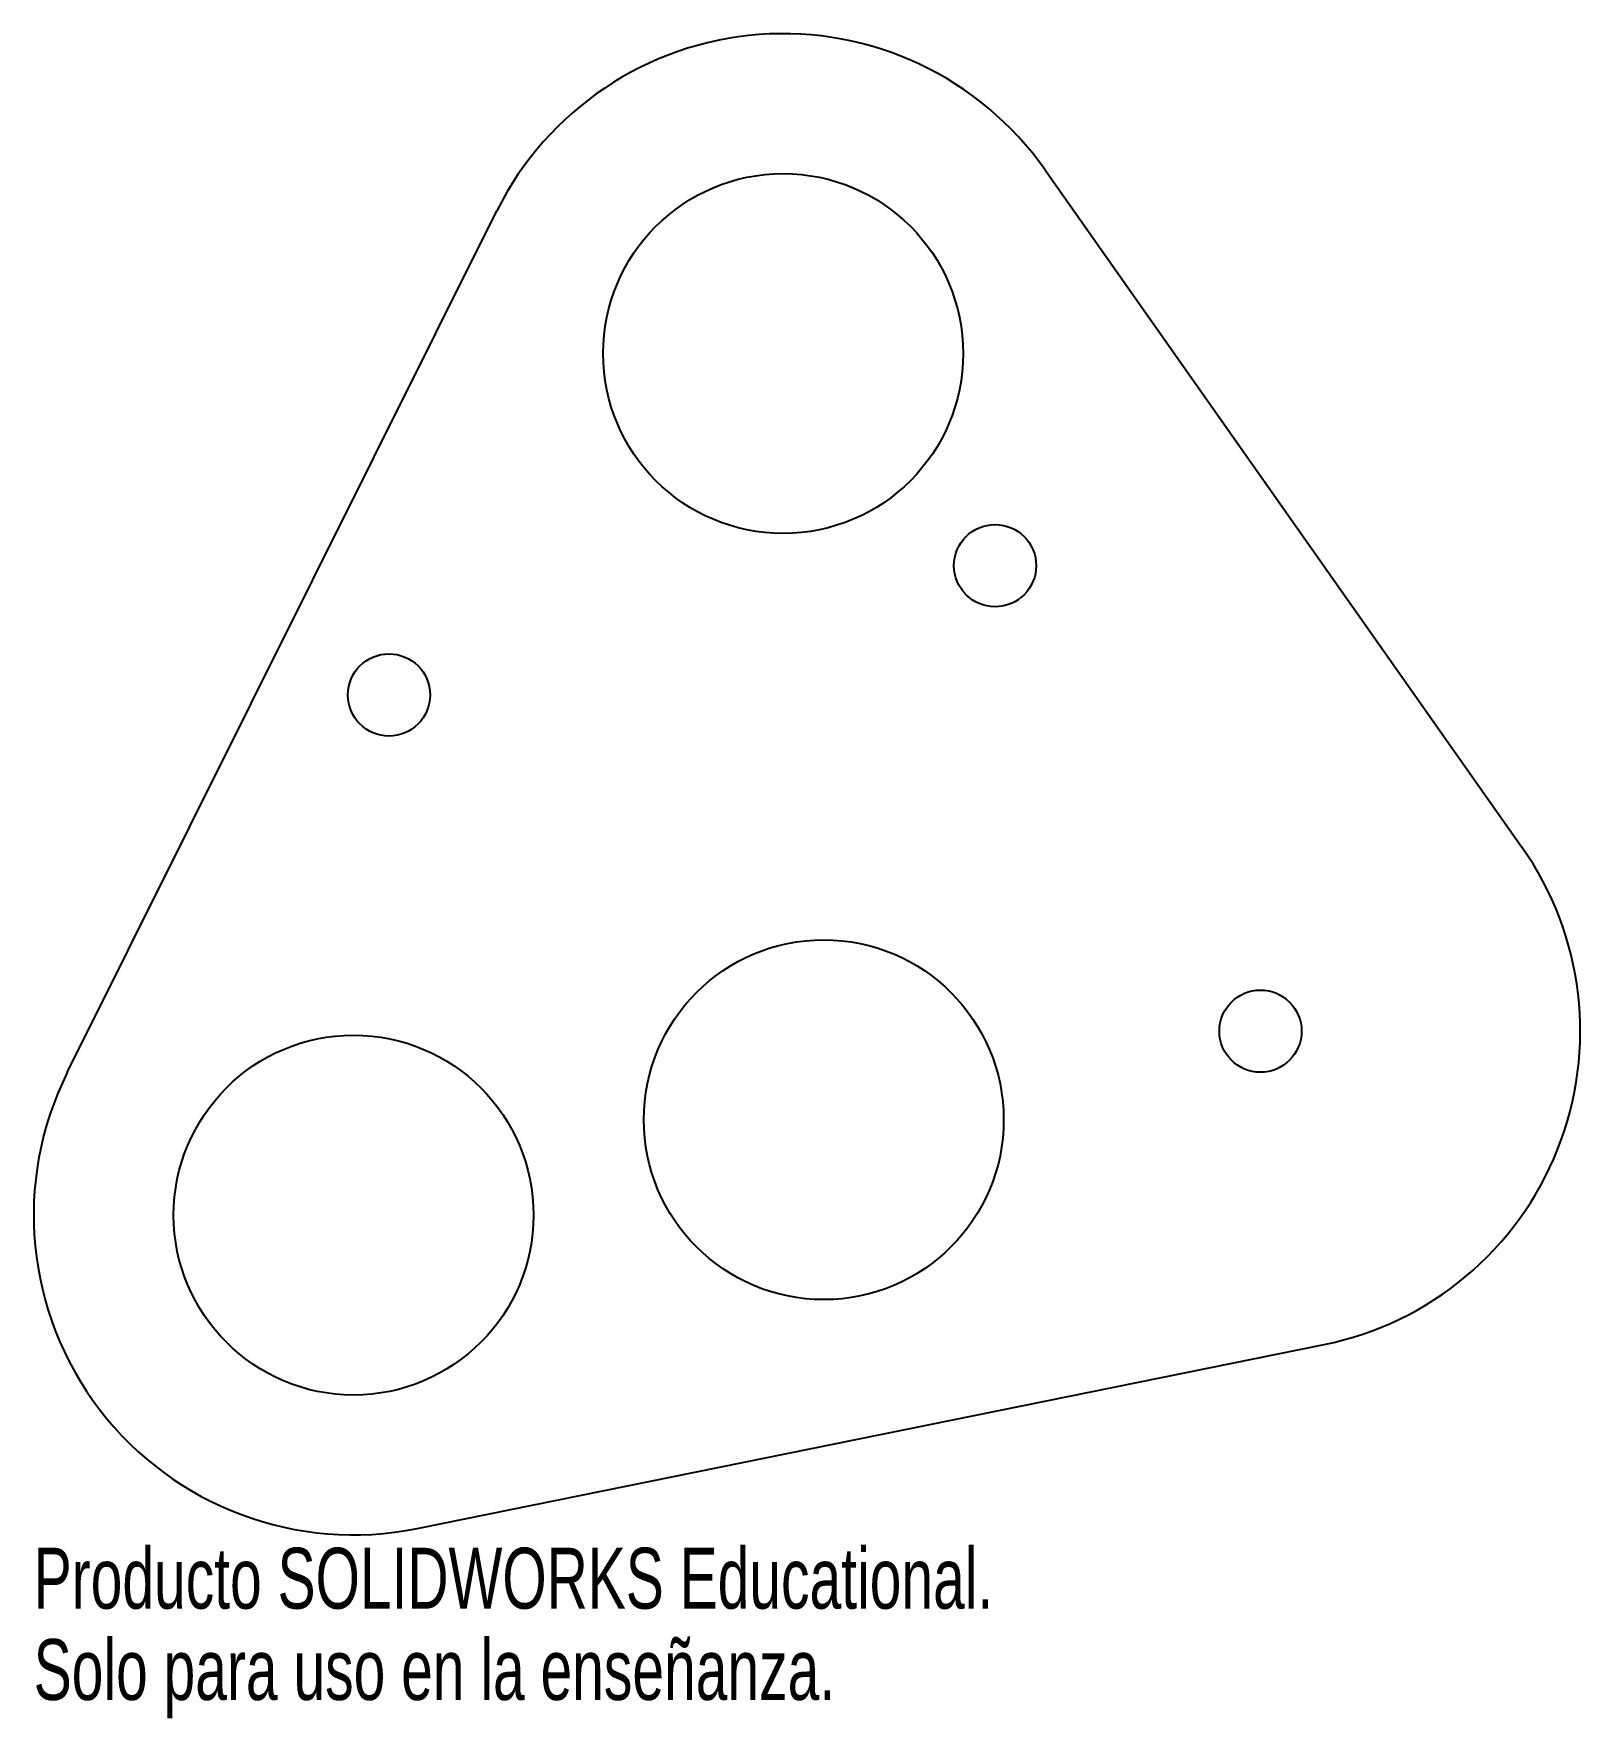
# Model space of a CAD drawing. Header units: inches. Extents: x 8.66 to 13.5, y 13.37 to 18.63.
import ezdxf

# ---------------------------------------------------------------- set-up
doc = ezdxf.new("R2010")
doc.units = ezdxf.units.IN
doc.header["$MEASUREMENT"] = 0
doc.styles.add('SLDTEXTSTYLE0', font='TXT', dxfattribs={"width": 0.7})

msp = doc.modelspace()

# ---------------------------------------------------------------- linework, layer by layer
at = {"color": 7, "linetype": 'Continuous', "lineweight": 25}
for p, q in [((11.8254, 18.2083), (13.3176, 16.0894)), ((8.7697, 15.3846), (10.1128, 18.0787)), ((9.8635, 13.9584), (12.6988, 14.5336))]:
    msp.add_line(p, q, dxfattribs=at)
for centre, radius in [((11.0078, 17.6325), 0.5625), ((11.6704, 16.9693), 0.1285), ((9.7755, 16.565), 0.1285), ((11.1347, 15.2367), 0.5625), ((12.5, 15.5136), 0.1285), ((9.6647, 14.9385), 0.5625)]:
    msp.add_circle(centre, radius, dxfattribs=at)
for centre, start, end in [((11.0078, 17.6325), 35.1551, 153.5014), ((12.5, 15.5136), 281.4673, 35.1551), ((9.6647, 14.9385), 153.5014, 281.4673)]:
    msp.add_arc(centre, 1, start, end, dxfattribs=at)

# ---------------------------------------------------------------- texts
at = {"color": 7, "linetype": 'Continuous', "char_height": 0.1903, "attachment_point": 1, "style": 'SLDTEXTSTYLE0'}
for s, insert in [('Producto SOLIDWORKS Educational.', (8.6647, 13.8983)), ('Solo para uso en la enseñanza.', (8.6647, 13.6129))]:
    msp.add_mtext(s, dxfattribs=dict(at, insert=insert))

doc.saveas('drawing.dxf')
